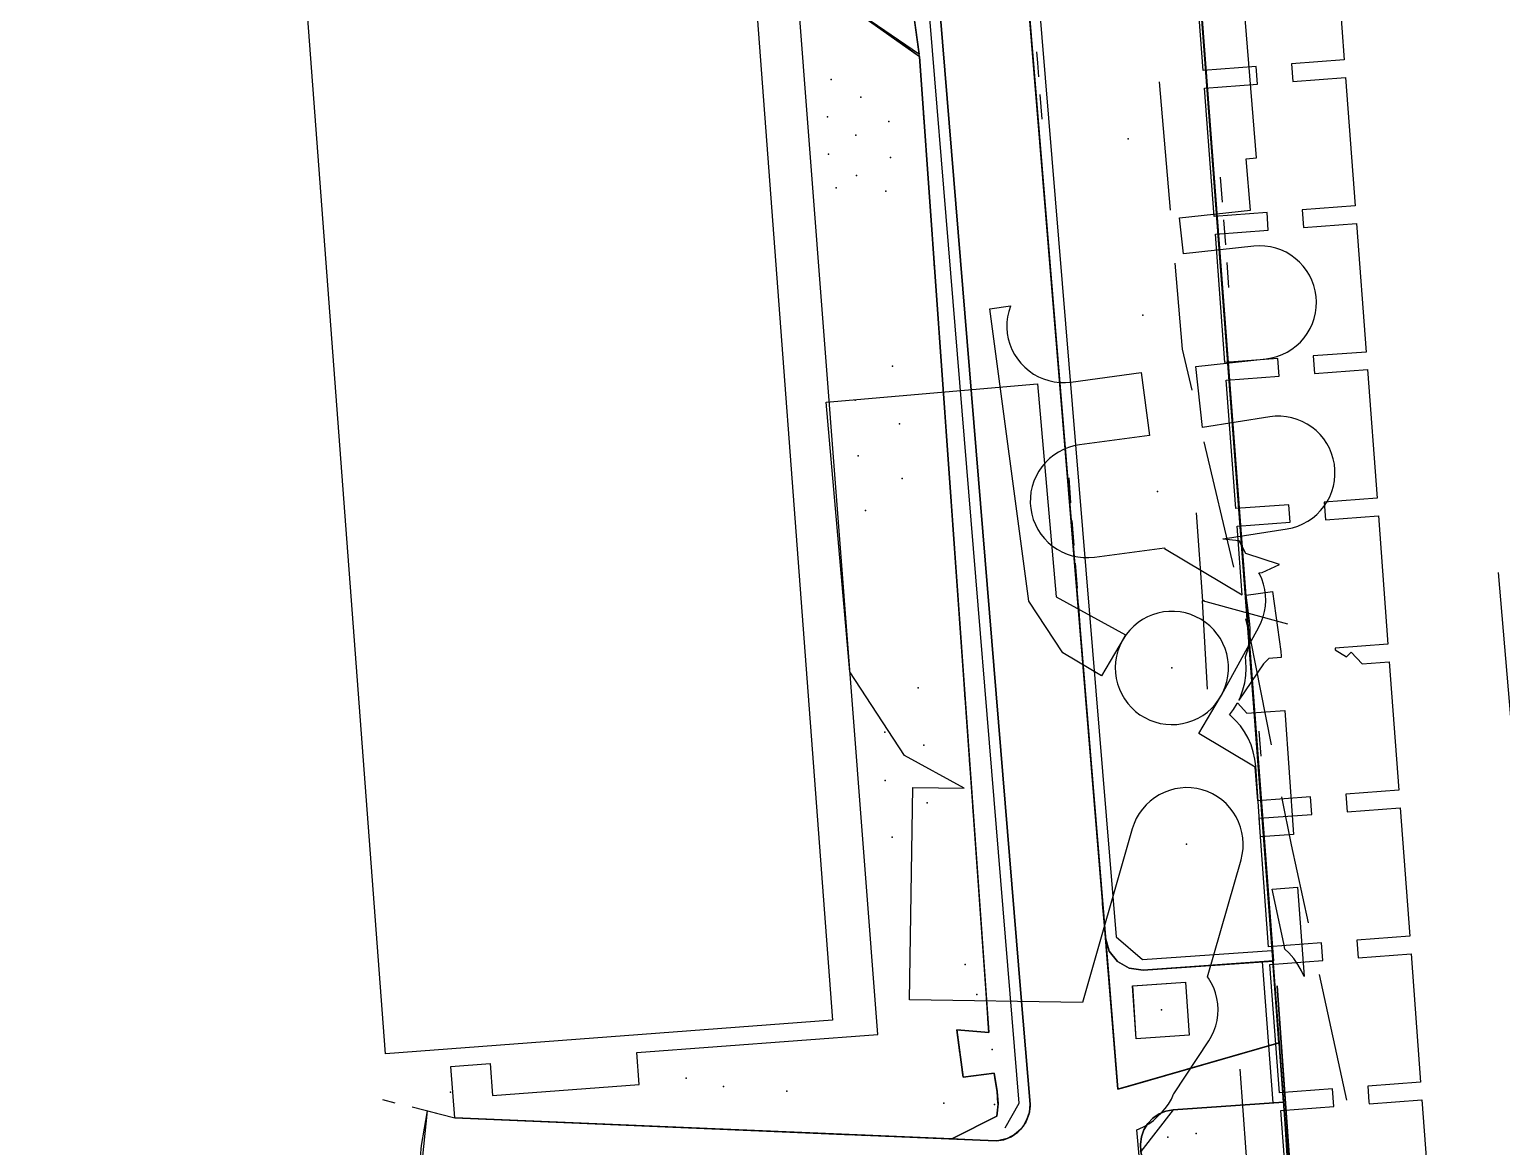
# Model space of a CAD drawing. Header units: metres. Extents: x -3903 to -3714, y 4981 to 6033.
# Drawn here: x -3887.17 to -3845.56, y 5874.17 to 5905.73 of the extents above; entities that cross this region are included whole.
import ezdxf

# ---------------------------------------------------------------- set-up
doc = ezdxf.new("R2010")
doc.units = ezdxf.units.M
for name, color, linetype in [('BOUNDARY', 7, 'Continuous'), ('BUILDING', 7, 'Continuous'), ('BUSH', 7, 'Continuous'), ('CURB', 7, 'Continuous'), ('ELECTR_CABLE', 7, 'Continuous'), ('ELECTR_CABLE_COMM', 7, 'Continuous'), ('GAS', 7, 'Continuous'), ('GRASS', 7, 'Continuous'), ('GROUND', 7, 'Continuous'), ('LAMP', 7, 'Continuous'), ('OVERHEAD_POWER_LINE', 7, 'Continuous'), ('ROAD', 7, 'Continuous'), ('SEWER', 7, 'Continuous'), ('SIDEWALK_PATH', 7, 'Continuous'), ('TREE', 7, 'Continuous'), ('WATER_PIPELINE', 7, 'Continuous')]:
    doc.layers.add(name, color=color, linetype=linetype)

msp = doc.modelspace()

# ---------------------------------------------------------------- linework, layer by layer
at = {"layer": 'BOUNDARY'}
msp.add_lwpolyline([(-3865.865, 5819.723), (-3866.555, 5857.112), (-3866.763, 5859.807), (-3874.11, 5866.949), (-3876.685, 5867.754), (-3875.923, 5875.174), (-3875.151, 5874.98), (-3875.26, 5876.425), (-3874.15, 5876.508), (-3874.082, 5875.611), (-3869.936, 5875.922), (-3870.004, 5876.819), (-3863.192, 5877.329), (-3865.484, 5907.153), (-3865.897, 5909.195), (-3868.72, 5946.892), (-3887.077, 5945.31), (-3887.174, 5946.82), (-3883.329, 5952.464), (-3882.692, 5952.568), (-3883.314, 5960.659), (-3866.733, 5961.903), (-3868.495, 5985.326)], dxfattribs=at)
at = {"layer": 'BUILDING'}
msp.add_lwpolyline([(-3869.582, 5945.794), (-3864.48, 5877.734), (-3877.112, 5876.787), (-3882.215, 5944.847)], close=True, dxfattribs=at)
at = {"layer": 'BUSH'}
for p in [(-3864.516, 5904.323), (-3863.677, 5903.817), (-3864.619, 5903.26), (-3862.883, 5903.132), (-3863.812, 5902.748), (-3864.593, 5902.204), (-3862.838, 5902.114), (-3863.799, 5901.609), (-3864.375, 5901.257), (-3862.966, 5901.167), (-3862.782, 5896.219), (-3863.832, 5895.26), (-3862.579, 5894.588), (-3863.753, 5893.683), (-3862.511, 5893.046), (-3863.539, 5892.139), (-3862.056, 5887.126), (-3862.995, 5885.872), (-3861.898, 5885.507), (-3862.984, 5884.508), (-3861.797, 5883.877), (-3862.792, 5882.906), (-3860.726, 5879.313), (-3860.395, 5878.46), (-3859.96, 5876.91), (-3868.614, 5876.1), (-3867.558, 5875.865), (-3865.771, 5875.732), (-3875.27, 5875.702), (-3861.333, 5875.392), (-3859.892, 5875.358), (-3854.197, 5874.538), (-3855.001, 5874.431)]:
    msp.add_point(p, dxfattribs=at)
at = {"layer": 'CURB'}
for points in [[(-3873.871, 5954.001), (-3866.399, 5955.215), (-3862.981, 5955.472), (-3860.819, 5955.65), (-3857.581, 5952.886), (-3850.725, 5862.089), (-3853.297, 5858.892), (-3855.65, 5858.56)], [(-3859.597, 5874.696), (-3859.195, 5875.388), (-3865.774, 5955.26)], [(-3859.04, 5911.322), (-3856.462, 5880.093), (-3855.716, 5879.452), (-3852.054, 5879.707)], [(-3862.103, 5905.028), (-3862.69, 5905.446)], [(-3858.708, 5905.102), (-3858.681, 5904.793), (-3858.651, 5904.397)], [(-3858.613, 5903.898), (-3858.56, 5903.193)], [(-3861.849, 5902.637), (-3861.9, 5903.356)], [(-3861.762, 5901.419), (-3861.813, 5902.138)], [(-3853.454, 5900.853), (-3853.508, 5901.558)], [(-3861.675, 5900.2), (-3861.727, 5900.92)], [(-3853.362, 5899.649), (-3853.416, 5900.354)], [(-3861.589, 5898.982), (-3861.64, 5899.702)], [(-3853.27, 5898.445), (-3853.324, 5899.15)], [(-3861.502, 5897.764), (-3861.553, 5898.484)], [(-3857.798, 5893.062), (-3857.744, 5892.357)], [(-3857.707, 5891.858), (-3857.654, 5891.153)], [(-3857.616, 5890.654), (-3857.563, 5889.948)], [(-3860.895, 5889.237), (-3860.924, 5889.636), (-3860.947, 5889.957)], [(-3857.526, 5889.45), (-3857.473, 5888.744)], [(-3860.809, 5888.019), (-3860.86, 5888.739)], [(-3860.722, 5886.801), (-3860.773, 5887.521)], [(-3860.635, 5885.583), (-3860.687, 5886.303)], [(-3852.362, 5885.194), (-3852.416, 5885.9)], [(-3860.549, 5884.365), (-3860.6, 5885.084)], [(-3860.462, 5883.147), (-3860.506, 5883.764), (-3860.513, 5883.866)], [(-3856.851, 5881.025), (-3856.791, 5880.32)], [(-3856.749, 5879.822), (-3856.689, 5879.117)], [(-3852.332, 5879.386), (-3852.031, 5875.398)], [(-3856.647, 5878.619), (-3856.588, 5877.914)], [(-3860.875, 5876.816), (-3860.958, 5877.462), (-3860.889, 5877.457)], [(-3860.391, 5877.418), (-3860.054, 5877.393), (-3860.081, 5877.776)], [(-3856.545, 5877.415), (-3856.486, 5876.71)], [(-3853.337, 5876.67), (-3852.658, 5876.866)], [(-3860.265, 5876.193), (-3860.786, 5876.126), (-3860.811, 5876.32)], [(-3856.444, 5876.212), (-3856.408, 5875.786), (-3856.139, 5875.864)], [(-3855.658, 5876.002), (-3854.978, 5876.198)], [(-3854.498, 5876.336), (-3853.818, 5876.532)], [(-3859.798, 5875.388), (-3859.825, 5875.721), (-3859.884, 5876.103)], [(-3877.194, 5875.493), (-3876.844, 5875.405)], [(-3851.732, 5875.419), (-3854.843, 5875.202), (-3855.757, 5874.021), (-3852.937, 5858.966)], [(-3876.36, 5875.284), (-3875.66, 5875.108)], [(-3875.151, 5874.98), (-3863.915, 5874.501)], [(-3860.596, 5874.637), (-3859.953, 5874.964)], [(-3864.195, 5874.513), (-3863.475, 5874.482)], [(-3862.975, 5874.461), (-3862.255, 5874.43)], [(-3861.755, 5874.409), (-3861.101, 5874.381), (-3861.042, 5874.411)]]:
    msp.add_lwpolyline(points, dxfattribs=at)
at = {"layer": 'ELECTR_CABLE'}
for points in [[(-3852.037, 5889.853), (-3851.807, 5888.156), (-3851.794, 5888.025), (-3851.791, 5887.981), (-3852.143, 5887.957), (-3852.29, 5887.802), (-3852.993, 5886.778), (-3852.946, 5886.876), (-3852.875, 5887.07), (-3852.824, 5887.269), (-3852.793, 5887.473), (-3852.782, 5887.679), (-3852.791, 5887.885), (-3852.806, 5887.991), (-3852.799, 5888.006), (-3852.737, 5888.202), (-3852.694, 5888.404), (-3852.671, 5888.609), (-3852.668, 5888.815), (-3852.685, 5889.02), (-3852.783, 5889.751)], [(-3852.763, 5886.411), (-3851.688, 5886.485), (-3851.446, 5882.981), (-3852.375, 5882.916), (-3852.513, 5884.912), (-3852.538, 5885.116), (-3852.582, 5885.318), (-3852.646, 5885.514), (-3852.728, 5885.702), (-3852.829, 5885.882), (-3852.947, 5886.051), (-3853.081, 5886.208), (-3853.229, 5886.351), (-3853.251, 5886.368), (-3853.142, 5886.514), (-3853.035, 5886.69), (-3853.03, 5886.7)], [(-3851.336, 5881.496), (-3851.148, 5878.971), (-3851.22, 5879.133), (-3851.322, 5879.313), (-3851.44, 5879.481), (-3851.575, 5879.637), (-3851.69, 5879.746), (-3851.716, 5879.902), (-3852.047, 5881.443)]]:
    msp.add_lwpolyline(points, close=True, dxfattribs=at)
msp.add_lwpolyline([(-3852.695, 5872.846), (-3852.957, 5876.349)], dxfattribs=at)
at = {"layer": 'ELECTR_CABLE_COMM'}
for points in [[(-3855.241, 5904.248), (-3854.929, 5900.627)], [(-3854.801, 5899.132), (-3854.591, 5896.696), (-3854.319, 5895.538)], [(-3853.976, 5894.078), (-3853.145, 5890.539)], [(-3852.802, 5889.079), (-3852.671, 5888.521), (-3852.074, 5885.518)], [(-3851.782, 5884.047), (-3851.513, 5882.693), (-3851.034, 5880.49)], [(-3850.716, 5879.025), (-3849.945, 5875.473)]]:
    msp.add_lwpolyline(points, dxfattribs=at)
at = {"layer": 'GAS'}
for points in [[(-3851.531, 5871.559), (-3851.803, 5875.187), (-3850.307, 5875.299), (-3850.344, 5875.798), (-3851.84, 5875.686), (-3852.111, 5879.314), (-3850.615, 5879.426), (-3850.652, 5879.924), (-3852.148, 5879.813), (-3852.419, 5883.441), (-3850.924, 5883.552), (-3850.961, 5884.051), (-3852.457, 5883.939), (-3852.528, 5884.89), (-3854.122, 5885.837), (-3853.506, 5886.873), (-3853.433, 5887.011), (-3853.373, 5887.157), (-3853.328, 5887.307), (-3853.298, 5887.461), (-3853.283, 5887.618), (-3853.284, 5887.775), (-3853.3, 5887.931), (-3853.331, 5888.085), (-3853.377, 5888.235), (-3853.438, 5888.38), (-3853.513, 5888.518), (-3853.6, 5888.648), (-3853.701, 5888.769), (-3853.812, 5888.88), (-3853.934, 5888.979), (-3854.065, 5889.065), (-3854.203, 5889.139), (-3854.349, 5889.198), (-3854.499, 5889.243), (-3854.653, 5889.273), (-3854.81, 5889.288), (-3854.967, 5889.288), (-3855.123, 5889.272), (-3855.277, 5889.24), (-3855.427, 5889.194), (-3855.572, 5889.133), (-3855.71, 5889.059), (-3855.84, 5888.971), (-3855.961, 5888.871), (-3856.072, 5888.76), (-3856.171, 5888.638), (-3856.257, 5888.507), (-3856.873, 5887.471), (-3857.964, 5888.119), (-3858.925, 5889.574), (-3860.031, 5897.842), (-3859.445, 5897.92), (-3859.447, 5897.916), (-3859.495, 5897.766), (-3859.528, 5897.613), (-3859.545, 5897.457), (-3859.548, 5897.3), (-3859.534, 5897.143), (-3859.506, 5896.989), (-3859.463, 5896.838), (-3859.405, 5896.692), (-3859.333, 5896.552), (-3859.247, 5896.421), (-3859.149, 5896.298), (-3859.04, 5896.185), (-3858.92, 5896.084), (-3858.791, 5895.995), (-3858.653, 5895.919), (-3858.509, 5895.857), (-3858.359, 5895.809), (-3858.206, 5895.776), (-3858.05, 5895.759), (-3857.893, 5895.756), (-3857.736, 5895.769), (-3855.754, 5896.035), (-3855.516, 5894.257), (-3857.498, 5893.992), (-3857.653, 5893.963), (-3857.804, 5893.92), (-3857.95, 5893.862), (-3858.089, 5893.79), (-3858.221, 5893.705), (-3858.344, 5893.607), (-3858.456, 5893.497), (-3858.558, 5893.377), (-3858.647, 5893.248), (-3858.723, 5893.111), (-3858.785, 5892.966), (-3858.833, 5892.817), (-3858.865, 5892.663), (-3858.883, 5892.507), (-3858.885, 5892.35), (-3858.872, 5892.194), (-3858.844, 5892.039), (-3858.8, 5891.888), (-3858.742, 5891.743), (-3858.67, 5891.603), (-3858.585, 5891.471), (-3858.487, 5891.348), (-3858.377, 5891.236), (-3858.258, 5891.135), (-3858.128, 5891.045), (-3857.991, 5890.969), (-3857.847, 5890.907), (-3857.697, 5890.86), (-3857.543, 5890.827), (-3857.387, 5890.809), (-3857.23, 5890.807), (-3857.074, 5890.82), (-3855.092, 5891.085), (-3855.089, 5891.064), (-3852.892, 5889.758), (-3853.036, 5891.694), (-3851.54, 5891.806), (-3851.578, 5892.304), (-3853.073, 5892.193), (-3853.345, 5895.821), (-3851.849, 5895.933), (-3851.886, 5896.431), (-3853.382, 5896.319), (-3853.653, 5899.947), (-3852.157, 5900.059), (-3852.194, 5900.558), (-3853.69, 5900.446), (-3853.961, 5904.074), (-3852.466, 5904.186), (-3852.503, 5904.685), (-3853.999, 5904.573), (-3854.27, 5908.201)], [(-3850.281, 5908.499), (-3850.01, 5904.871), (-3851.506, 5904.759), (-3851.468, 5904.26), (-3849.973, 5904.372), (-3849.701, 5900.744), (-3851.197, 5900.632), (-3851.16, 5900.134), (-3849.664, 5900.246), (-3849.393, 5896.617), (-3850.889, 5896.506), (-3850.852, 5896.007), (-3849.356, 5896.119), (-3849.085, 5892.491), (-3850.58, 5892.379), (-3850.543, 5891.88), (-3849.047, 5891.992), (-3848.776, 5888.364), (-3850.272, 5888.252), (-3850.268, 5888.2), (-3849.945, 5888.008), (-3849.813, 5888.135), (-3849.5, 5887.809), (-3848.739, 5887.865), (-3848.468, 5884.237), (-3849.964, 5884.126), (-3849.926, 5883.627), (-3848.431, 5883.739), (-3848.159, 5880.111), (-3849.655, 5879.999), (-3849.618, 5879.5), (-3848.122, 5879.612), (-3847.851, 5875.984), (-3849.347, 5875.872), (-3849.314, 5875.43), (-3849.31, 5875.374), (-3847.814, 5875.485), (-3847.543, 5871.857)]]:
    msp.add_lwpolyline(points, dxfattribs=at)
at = {"layer": 'GRASS'}
for points in [[(-3866.399, 5955.215), (-3865.476, 5955.288), (-3859.15, 5878.488), (-3858.907, 5875.545), (-3858.888, 5875.306), (-3858.924, 5875.073), (-3859.013, 5874.854), (-3859.152, 5874.659), (-3859.332, 5874.502), (-3859.541, 5874.392), (-3859.77, 5874.334), (-3860.01, 5874.33), (-3861.101, 5874.381), (-3859.833, 5875.025), (-3859.796, 5875.365), (-3859.825, 5875.721), (-3859.905, 5876.239), (-3860.786, 5876.126), (-3860.958, 5877.462), (-3860.054, 5877.393), (-3860.133, 5878.501), (-3862.014, 5904.964), (-3862.598, 5909.235)], [(-3857.581, 5952.886), (-3852.012, 5879.409), (-3855.695, 5879.153), (-3856.086, 5879.203), (-3856.416, 5879.392), (-3856.652, 5879.69), (-3856.761, 5880.068), (-3862.958, 5955.175), (-3862.041, 5955.351), (-3861.112, 5955.439), (-3860.18, 5955.44), (-3859.25, 5955.352), (-3858.598, 5954.918), (-3858.088, 5954.341), (-3857.741, 5953.652)], [(-3865.892, 5909.17), (-3865.484, 5907.153), (-3864.773, 5906.932), (-3862.02, 5905.039), (-3862.598, 5909.235)], [(-3874.082, 5875.611), (-3869.936, 5875.922), (-3870.004, 5876.819), (-3863.192, 5877.329), (-3865.484, 5907.153), (-3864.773, 5906.932), (-3862.014, 5904.964), (-3861.12, 5892.39), (-3860.057, 5877.393), (-3860.958, 5877.462), (-3860.786, 5876.126), (-3859.905, 5876.239), (-3859.825, 5875.721), (-3859.796, 5875.37), (-3859.833, 5875.025), (-3861.101, 5874.381), (-3875.151, 5874.98), (-3875.26, 5876.425), (-3874.15, 5876.508)], [(-3855.994, 5878.71), (-3854.498, 5878.812), (-3854.395, 5877.316), (-3855.892, 5877.213)], [(-3851.732, 5875.419), (-3851.521, 5872.095), (-3853.574, 5871.871), (-3852.95, 5860.332), (-3852.336, 5860.329), (-3851.753, 5860.484), (-3851.229, 5860.783), (-3850.794, 5861.216), (-3851.075, 5860.443), (-3851.547, 5859.788), (-3852.179, 5859.284), (-3852.937, 5858.966), (-3855.757, 5874.021), (-3855.774, 5874.232), (-3855.746, 5874.439), (-3855.676, 5874.636), (-3855.565, 5874.816), (-3855.419, 5874.969), (-3855.246, 5875.087), (-3855.052, 5875.165), (-3854.843, 5875.202)]]:
    msp.add_lwpolyline(points, close=True, dxfattribs=at)
at = {"layer": 'GROUND'}
for points in [[(-3865.476, 5955.287), (-3859.15, 5878.488), (-3858.893, 5875.365), (-3858.912, 5875.141), (-3858.978, 5874.929), (-3859.089, 5874.736), (-3859.241, 5874.571), (-3859.426, 5874.443), (-3859.632, 5874.36), (-3859.852, 5874.324), (-3860.076, 5874.337), (-3875.151, 5874.98), (-3875.26, 5876.425), (-3874.15, 5876.508), (-3874.082, 5875.611), (-3869.936, 5875.922), (-3870.004, 5876.819), (-3863.192, 5877.329), (-3865.484, 5907.153)], [(-3857.581, 5952.886), (-3851.851, 5877.098), (-3851.858, 5877.096), (-3852.033, 5879.407), (-3855.695, 5879.153), (-3856.086, 5879.203), (-3856.416, 5879.392), (-3856.652, 5879.69), (-3856.761, 5880.068), (-3862.982, 5955.471)]]:
    msp.add_lwpolyline(points, dxfattribs=at)
msp.add_lwpolyline([(-3850.738, 5862.131), (-3851.909, 5878.703), (-3850.719, 5861.974), (-3850.884, 5860.874), (-3851.416, 5859.938), (-3852.244, 5859.248), (-3852.946, 5859.011), (-3855.757, 5874.021), (-3855.774, 5874.232), (-3855.746, 5874.439), (-3855.676, 5874.636), (-3855.565, 5874.816), (-3855.419, 5874.969), (-3855.246, 5875.087), (-3855.052, 5875.165), (-3854.843, 5875.202), (-3851.732, 5875.419), (-3851.851, 5877.098)], close=True, dxfattribs=at)
at = {"layer": 'LAMP'}
msp.add_point((-3853.979, 5889.583), dxfattribs=at)
at = {"layer": 'OVERHEAD_POWER_LINE'}
for points in [[(-3854.201, 5892.077), (-3854.019, 5889.584)], [(-3851.606, 5888.929), (-3854.019, 5889.584)], [(-3853.876, 5887.088), (-3854.019, 5889.584)]]:
    msp.add_lwpolyline(points, dxfattribs=at)
at = {"layer": 'ROAD'}
msp.add_lwpolyline([(-3866.721, 5850.957), (-3866.555, 5857.111), (-3866.555, 5857.112), (-3866.554, 5857.112), (-3853.298, 5858.892), (-3853.296, 5858.893), (-3852.246, 5859.248), (-3852.243, 5859.25), (-3851.418, 5859.937), (-3851.415, 5859.939), (-3850.885, 5860.873), (-3850.884, 5860.876), (-3850.719, 5861.973), (-3850.719, 5861.975), (-3850.729, 5862.122), (-3850.73, 5862.126), (-3850.732, 5862.129), (-3850.735, 5862.131), (-3850.738, 5862.132), (-3850.738, 5862.133), (-3851.851, 5877.098), (-3857.581, 5952.885)], dxfattribs=at)
at = {"layer": 'SEWER'}
msp.add_lwpolyline([(-3853.834, 5852.012), (-3855.876, 5874.638), (-3855.809, 5874.662), (-3855.667, 5874.73), (-3855.533, 5874.811), (-3855.407, 5874.906), (-3855.304, 5875), (-3855.287, 5875.013), (-3855.172, 5875.12), (-3855.068, 5875.238), (-3854.977, 5875.366), (-3854.898, 5875.502), (-3854.833, 5875.645), (-3854.83, 5875.653), (-3853.841, 5877.151), (-3853.761, 5877.286), (-3853.694, 5877.428), (-3853.642, 5877.576), (-3853.605, 5877.729), (-3853.583, 5877.884), (-3853.576, 5878.041), (-3853.584, 5878.198), (-3853.608, 5878.353), (-3853.647, 5878.505), (-3853.701, 5878.653), (-3853.769, 5878.794), (-3853.85, 5878.928), (-3853.875, 5878.961), (-3852.928, 5882.266), (-3852.892, 5882.419), (-3852.871, 5882.574), (-3852.866, 5882.731), (-3852.876, 5882.888), (-3852.902, 5883.043), (-3852.942, 5883.195), (-3852.997, 5883.342), (-3853.066, 5883.483), (-3853.149, 5883.616), (-3853.245, 5883.741), (-3853.352, 5883.855), (-3853.47, 5883.959), (-3853.597, 5884.051), (-3853.733, 5884.129), (-3853.876, 5884.194), (-3854.025, 5884.245), (-3854.178, 5884.281), (-3854.334, 5884.301), (-3854.49, 5884.307), (-3854.647, 5884.296), (-3854.802, 5884.271), (-3854.954, 5884.231), (-3855.101, 5884.175), (-3855.242, 5884.106), (-3855.375, 5884.023), (-3855.5, 5883.928), (-3855.614, 5883.821), (-3855.718, 5883.703), (-3855.81, 5883.575), (-3855.888, 5883.439), (-3855.953, 5883.296), (-3856.004, 5883.148), (-3857.411, 5878.237), (-3862.301, 5878.312), (-3862.209, 5884.311), (-3860.757, 5884.289), (-3862.441, 5885.213), (-3863.986, 5887.58), (-3864.657, 5895.196), (-3858.68, 5895.723), (-3858.15, 5889.702), (-3856.192, 5888.628), (-3856.285, 5888.459), (-3856.353, 5888.318), (-3856.408, 5888.171), (-3856.448, 5888.019), (-3856.472, 5887.864), (-3856.482, 5887.707), (-3856.476, 5887.55), (-3856.454, 5887.395), (-3856.418, 5887.242), (-3856.367, 5887.094), (-3856.301, 5886.951), (-3856.222, 5886.815), (-3856.13, 5886.688), (-3856.025, 5886.571), (-3855.91, 5886.464), (-3855.785, 5886.369), (-3855.651, 5886.287), (-3855.51, 5886.218), (-3855.363, 5886.164), (-3855.211, 5886.124), (-3855.056, 5886.099), (-3854.899, 5886.09), (-3854.742, 5886.096), (-3854.587, 5886.117), (-3854.434, 5886.154), (-3854.286, 5886.205), (-3854.143, 5886.271), (-3854.007, 5886.35), (-3853.88, 5886.442), (-3853.763, 5886.546), (-3853.656, 5886.661), (-3853.561, 5886.786), (-3853.479, 5886.92), (-3852.425, 5888.842), (-3852.356, 5888.983), (-3852.301, 5889.131), (-3852.262, 5889.283), (-3852.237, 5889.438), (-3852.227, 5889.594), (-3852.233, 5889.751), (-3852.255, 5889.907), (-3852.291, 5890.059), (-3852.343, 5890.208), (-3852.408, 5890.351), (-3852.424, 5890.377), (-3852.333, 5890.383), (-3851.844, 5890.614), (-3852.797, 5890.927), (-3852.984, 5891.279), (-3853.438, 5891.328), (-3853.436, 5891.341), (-3851.626, 5891.622), (-3851.472, 5891.654), (-3851.323, 5891.7), (-3851.178, 5891.761), (-3851.04, 5891.836), (-3850.91, 5891.924), (-3850.789, 5892.025), (-3850.679, 5892.136), (-3850.58, 5892.258), (-3850.494, 5892.39), (-3850.421, 5892.529), (-3850.361, 5892.674), (-3850.317, 5892.825), (-3850.287, 5892.979), (-3850.273, 5893.135), (-3850.274, 5893.292), (-3850.29, 5893.448), (-3850.322, 5893.602), (-3850.368, 5893.752), (-3850.429, 5893.897), (-3850.504, 5894.035), (-3850.592, 5894.165), (-3850.693, 5894.285), (-3850.805, 5894.396), (-3850.927, 5894.494), (-3851.058, 5894.581), (-3851.197, 5894.654), (-3851.342, 5894.713), (-3851.493, 5894.758), (-3851.647, 5894.787), (-3851.803, 5894.802), (-3851.96, 5894.801), (-3852.116, 5894.784), (-3854.022, 5894.489), (-3854.21, 5896.21), (-3852.222, 5896.427), (-3852.067, 5896.452), (-3851.915, 5896.491), (-3851.768, 5896.546), (-3851.626, 5896.615), (-3851.493, 5896.697), (-3851.367, 5896.792), (-3851.252, 5896.898), (-3851.148, 5897.016), (-3851.056, 5897.143), (-3850.977, 5897.278), (-3850.911, 5897.421), (-3850.86, 5897.569), (-3850.823, 5897.722), (-3850.802, 5897.878), (-3850.796, 5898.035), (-3850.805, 5898.191), (-3850.83, 5898.346), (-3850.87, 5898.498), (-3850.924, 5898.646), (-3850.993, 5898.787), (-3851.075, 5898.921), (-3851.17, 5899.046), (-3851.276, 5899.161), (-3851.394, 5899.265), (-3851.521, 5899.357), (-3851.657, 5899.436), (-3851.799, 5899.502), (-3851.948, 5899.553), (-3852.1, 5899.59), (-3852.256, 5899.611), (-3852.413, 5899.617), (-3852.57, 5899.608), (-3854.558, 5899.391), (-3854.669, 5900.407), (-3852.662, 5900.627), (-3852.781, 5902.081), (-3852.49, 5902.105), (-3853.179, 5910.577)], dxfattribs=at)
at = {"layer": 'SIDEWALK_PATH'}
for points in [[(-3876.147, 5873.553), (-3876.088, 5874.192), (-3875.923, 5875.174), (-3875.151, 5874.98), (-3860.076, 5874.337), (-3859.852, 5874.324), (-3859.632, 5874.36), (-3859.426, 5874.443), (-3859.241, 5874.571), (-3859.089, 5874.736), (-3858.978, 5874.929), (-3858.912, 5875.141), (-3858.893, 5875.365), (-3859.15, 5878.488), (-3865.476, 5955.288)], [(-3862.982, 5955.471), (-3856.66, 5878.841), (-3856.408, 5875.786), (-3856.104, 5875.874), (-3851.851, 5877.098), (-3851.732, 5875.419), (-3854.843, 5875.202), (-3855.052, 5875.165), (-3855.246, 5875.087), (-3855.419, 5874.969), (-3855.565, 5874.816), (-3855.676, 5874.636), (-3855.746, 5874.439), (-3855.774, 5874.232), (-3855.757, 5874.021)]]:
    msp.add_lwpolyline(points, dxfattribs=at)
for points in [[(-3851.858, 5877.096), (-3856.408, 5875.786), (-3856.761, 5880.068), (-3856.652, 5879.69), (-3856.416, 5879.392), (-3856.086, 5879.203), (-3855.695, 5879.153), (-3852.033, 5879.407)], [(-3854.391, 5877.317), (-3855.888, 5877.214), (-3855.99, 5878.711), (-3854.494, 5878.813)]]:
    msp.add_lwpolyline(points, close=True, dxfattribs=at)
at = {"layer": 'TREE'}
for p in [(-3856.115, 5902.639), (-3855.704, 5897.656), (-3855.292, 5892.673), (-3854.881, 5887.69), (-3854.466, 5882.707), (-3855.176, 5878.033)]:
    msp.add_point(p, dxfattribs=at)
at = {"layer": 'WATER_PIPELINE'}
msp.add_lwpolyline([(-3840.696, 5878.817), (-3845.022, 5882.98), (-3845.65, 5890.386)], dxfattribs=at)

doc.saveas('drawing.dxf')
